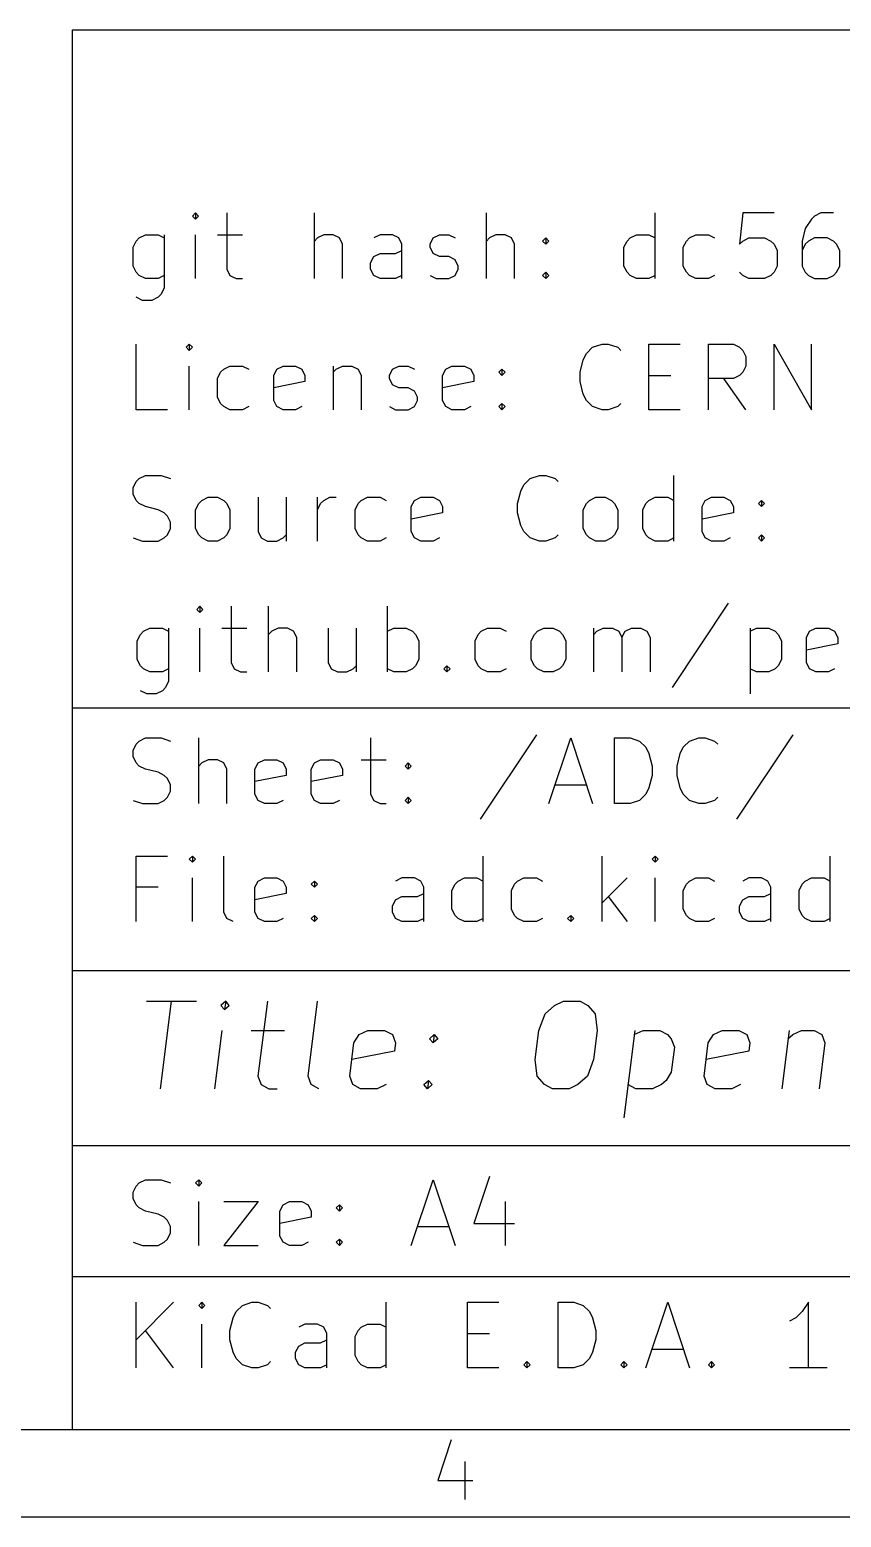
# Model space of a CAD drawing. Header units: millimetres. Extents: x 10 to 287, y -200 to -10.
# Drawn here: x 176.03 to 194.56, y -200.01 to -166.01 of the extents above; entities that cross this region are included whole.
import ezdxf

# ---------------------------------------------------------------- set-up
doc = ezdxf.new("R2010")
doc.units = ezdxf.units.MM
doc.layers.add('RED', color=14, linetype='CONTINUOUS')

msp = doc.modelspace()

# ---------------------------------------------------------------- linework, layer by layer
at = {"layer": 'RED', "linetype": 'CONTINUOUS'}
for p, q in [((177.0022, -166.0072), (285.0022, -166.0072)), ((177.0022, -198.0072), (177.0022, -166.0072)), ((179.815, -170.1933), (179.7436, -170.2647)), ((179.7436, -170.2647), (179.815, -170.3361)), ((179.8864, -170.2647), (179.815, -170.1933)), ((179.815, -170.1933), (179.815, -170.3361)), ((179.815, -170.3361), (179.8864, -170.2647)), ((180.5293, -170.1933), (180.5293, -171.479)), ((182.5293, -171.6933), (182.5293, -170.1933)), ((186.4578, -171.6933), (186.4578, -170.1933)), ((190.315, -171.6933), (190.315, -170.1933)), ((192.3149, -170.1933), (192.2435, -170.9076)), ((193.0292, -170.1933), (192.3149, -170.1933)), ((193.8864, -170.3361), (193.7435, -170.5504)), ((193.9578, -170.2647), (193.8864, -170.3361)), ((194.1006, -170.1933), (193.9578, -170.2647)), ((194.3864, -170.1933), (194.1006, -170.1933)), ((193.7435, -170.5504), (193.6721, -170.8361)), ((178.3865, -170.979), (178.4579, -170.8361)), ((178.3865, -171.4076), (178.3865, -170.979)), ((178.4579, -170.8361), (178.5293, -170.7647)), ((178.5293, -170.7647), (178.6722, -170.6933)), ((178.6722, -170.6933), (178.9579, -170.6933)), ((178.9579, -170.6933), (179.1008, -170.7647)), ((179.1008, -170.6933), (179.1008, -171.9076)), ((179.815, -171.6933), (179.815, -170.6933)), ((180.315, -170.6933), (180.8864, -170.6933)), ((182.6007, -170.7647), (182.5293, -170.8361)), ((182.7436, -170.6933), (182.6007, -170.7647)), ((182.9579, -170.6933), (182.7436, -170.6933)), ((183.1007, -170.7647), (182.9579, -170.6933)), ((183.1722, -170.9076), (183.1007, -170.7647)), ((183.1722, -171.6933), (183.1722, -170.9076)), ((184.0293, -170.6933), (183.8864, -170.7647)), ((184.315, -170.6933), (184.0293, -170.6933)), ((184.4578, -170.7647), (184.315, -170.6933)), ((184.5293, -170.9076), (184.4578, -170.7647)), ((184.5293, -171.6933), (184.5293, -170.9076)), ((185.1721, -170.9076), (185.2435, -170.7647)), ((185.1721, -170.979), (185.1721, -170.9076)), ((185.2435, -171.1219), (185.1721, -170.979)), ((185.2435, -170.7647), (185.3864, -170.6933)), ((185.3864, -170.6933), (185.6006, -170.6933)), ((185.6006, -170.6933), (185.7435, -170.7647)), ((186.5292, -170.7647), (186.4578, -170.8361)), ((186.6721, -170.6933), (186.5292, -170.7647)), ((186.8864, -170.6933), (186.6721, -170.6933)), ((187.0292, -170.7647), (186.8864, -170.6933)), ((187.1007, -170.9076), (187.0292, -170.7647)), ((187.1007, -171.6933), (187.1007, -170.9076)), ((187.7435, -170.8361), (187.8149, -170.7647)), ((187.8149, -170.9076), (187.7435, -170.8361)), ((187.8149, -170.7647), (187.8863, -170.8361)), ((187.8149, -170.7647), (187.8149, -170.9076)), ((187.8863, -170.8361), (187.8149, -170.9076)), ((189.6007, -170.979), (189.6721, -170.8361)), ((189.6007, -171.4076), (189.6007, -170.979)), ((189.6721, -170.8361), (189.7435, -170.7647)), ((189.7435, -170.7647), (189.8864, -170.6933)), ((189.8864, -170.6933), (190.1721, -170.6933)), ((190.1721, -170.6933), (190.315, -170.7647)), ((190.9578, -170.979), (191.0292, -170.8361)), ((190.9578, -171.4076), (190.9578, -170.979)), ((191.0292, -170.8361), (191.1006, -170.7647)), ((191.1006, -170.7647), (191.2435, -170.6933)), ((191.2435, -170.6933), (191.5292, -170.6933)), ((191.5292, -170.6933), (191.6721, -170.7647)), ((192.2435, -170.9076), (192.3149, -170.8361)), ((192.3149, -170.8361), (192.4578, -170.7647)), ((192.4578, -170.7647), (192.8149, -170.7647)), ((192.8149, -170.7647), (192.9578, -170.8361)), ((192.9578, -170.8361), (193.0292, -170.9076)), ((193.0292, -170.9076), (193.1006, -171.0504)), ((193.6721, -170.8361), (193.6721, -171.4076)), ((193.7435, -170.9076), (193.6721, -171.0504)), ((193.8149, -170.8361), (193.7435, -170.9076)), ((193.9578, -170.7647), (193.8149, -170.8361)), ((194.2435, -170.7647), (193.9578, -170.7647)), ((194.3864, -170.8361), (194.2435, -170.7647)), ((194.4578, -170.9076), (194.3864, -170.8361)), ((194.5292, -171.0504), (194.4578, -170.9076)), ((183.815, -171.3361), (183.8864, -171.1933)), ((183.815, -171.479), (183.815, -171.3361)), ((183.8864, -171.1933), (184.0293, -171.1219)), ((184.0293, -171.1219), (184.3864, -171.1219)), ((184.3864, -171.1219), (184.5293, -171.0504)), ((185.3864, -171.1933), (185.2435, -171.1219)), ((185.6006, -171.1933), (185.3864, -171.1933)), ((185.7435, -171.2647), (185.6006, -171.1933)), ((185.8149, -171.4076), (185.7435, -171.2647)), ((193.1006, -171.0504), (193.1006, -171.4076)), ((194.5292, -171.4076), (194.5292, -171.0504)), ((178.4579, -171.5504), (178.3865, -171.4076)), ((178.5293, -171.6219), (178.4579, -171.5504)), ((178.6722, -171.6933), (178.5293, -171.6219)), ((178.9579, -171.6933), (178.6722, -171.6933)), ((179.1008, -171.6219), (178.9579, -171.6933)), ((180.5293, -171.479), (180.6007, -171.6219)), ((180.6007, -171.6219), (180.7436, -171.6933)), ((180.7436, -171.6933), (180.8864, -171.6933)), ((183.8864, -171.6219), (183.815, -171.479)), ((184.0293, -171.6933), (183.8864, -171.6219)), ((184.3864, -171.6933), (184.0293, -171.6933)), ((184.5293, -171.6219), (184.3864, -171.6933)), ((185.1721, -171.6219), (185.3149, -171.6933)), ((185.3149, -171.6933), (185.6006, -171.6933)), ((185.6006, -171.6933), (185.7435, -171.6219)), ((185.7435, -171.6219), (185.8149, -171.479)), ((185.8149, -171.479), (185.8149, -171.4076)), ((187.7435, -171.6219), (187.8149, -171.5504)), ((187.8149, -171.6933), (187.7435, -171.6219)), ((187.8149, -171.5504), (187.8863, -171.6219)), ((187.8149, -171.5504), (187.8149, -171.6933)), ((187.8863, -171.6219), (187.8149, -171.6933)), ((189.6721, -171.5504), (189.6007, -171.4076)), ((189.7435, -171.6219), (189.6721, -171.5504)), ((189.8864, -171.6933), (189.7435, -171.6219)), ((190.1721, -171.6933), (189.8864, -171.6933)), ((190.315, -171.6219), (190.1721, -171.6933)), ((191.0292, -171.5504), (190.9578, -171.4076)), ((191.1006, -171.6219), (191.0292, -171.5504)), ((191.2435, -171.6933), (191.1006, -171.6219)), ((191.5292, -171.6933), (191.2435, -171.6933)), ((191.6721, -171.6219), (191.5292, -171.6933)), ((192.3149, -171.6219), (192.2435, -171.5504)), ((192.4578, -171.6933), (192.3149, -171.6219)), ((192.8149, -171.6933), (192.4578, -171.6933)), ((192.9578, -171.6219), (192.8149, -171.6933)), ((193.0292, -171.5504), (192.9578, -171.6219)), ((193.1006, -171.4076), (193.0292, -171.5504)), ((193.6721, -171.4076), (193.7435, -171.5504)), ((193.7435, -171.5504), (193.8149, -171.6219)), ((193.8149, -171.6219), (193.9578, -171.6933)), ((193.9578, -171.6933), (194.2435, -171.6933)), ((194.2435, -171.6933), (194.3864, -171.6219)), ((194.3864, -171.6219), (194.4578, -171.5504)), ((194.4578, -171.5504), (194.5292, -171.4076)), ((179.1008, -171.9076), (179.0293, -172.0504)), ((178.6008, -172.1933), (178.4579, -172.1219)), ((178.815, -172.1933), (178.6008, -172.1933)), ((178.9579, -172.1219), (178.815, -172.1933)), ((179.0293, -172.0504), (178.9579, -172.1219)), ((178.4579, -174.6933), (178.4579, -173.1933)), ((179.6722, -173.1933), (179.6008, -173.2647)), ((179.6008, -173.2647), (179.6722, -173.3361)), ((179.7436, -173.2647), (179.6722, -173.1933)), ((179.6722, -173.1933), (179.6722, -173.3361)), ((179.6722, -173.3361), (179.7436, -173.2647)), ((188.7436, -173.4076), (188.8865, -173.2647)), ((188.8865, -173.2647), (189.1008, -173.1933)), ((189.1008, -173.1933), (189.2436, -173.1933)), ((189.2436, -173.1933), (189.4579, -173.2647)), ((189.4579, -173.2647), (189.5293, -173.3361)), ((190.1722, -174.6933), (190.1722, -173.1933)), ((190.1722, -173.1933), (190.8865, -173.1933)), ((191.5293, -174.6933), (191.5293, -173.1933)), ((191.5293, -173.1933), (192.1007, -173.1933)), ((192.1007, -173.1933), (192.2436, -173.2647)), ((192.2436, -173.2647), (192.315, -173.3361)), ((192.315, -173.3361), (192.3864, -173.479)), ((193.0293, -174.6933), (193.0293, -173.1933)), ((193.0293, -173.1933), (193.8864, -174.6933)), ((193.8864, -174.6933), (193.8864, -173.1933)), ((179.6722, -174.6933), (179.6722, -173.6933)), ((180.4579, -173.7647), (180.6008, -173.6933)), ((180.6008, -173.6933), (180.8865, -173.6933)), ((180.8865, -173.6933), (181.0294, -173.7647)), ((181.6722, -173.7647), (181.8151, -173.6933)), ((181.8151, -173.6933), (182.1008, -173.6933)), ((182.1008, -173.6933), (182.2436, -173.7647)), ((182.9579, -173.6933), (182.9579, -174.6933)), ((183.0293, -173.7647), (183.1722, -173.6933)), ((183.1722, -173.6933), (183.3865, -173.6933)), ((183.3865, -173.6933), (183.5293, -173.7647)), ((184.315, -173.7647), (184.4579, -173.6933)), ((184.4579, -173.6933), (184.6721, -173.6933)), ((184.6721, -173.6933), (184.815, -173.7647)), ((185.5293, -173.7647), (185.6722, -173.6933)), ((185.6722, -173.6933), (185.9579, -173.6933)), ((185.9579, -173.6933), (186.1007, -173.7647)), ((188.6008, -173.8361), (188.6722, -173.5504)), ((188.6722, -173.5504), (188.7436, -173.4076)), ((192.3864, -173.6933), (192.315, -173.8361)), ((192.3864, -173.479), (192.3864, -173.6933)), ((180.3151, -173.979), (180.3865, -173.8361)), ((180.3151, -174.4076), (180.3151, -173.979)), ((180.3865, -173.8361), (180.4579, -173.7647)), ((181.6008, -173.9076), (181.6722, -173.7647)), ((181.6008, -174.479), (181.6008, -173.9076)), ((182.3151, -174.0504), (181.6008, -174.1933)), ((182.2436, -173.7647), (182.3151, -173.9076)), ((182.3151, -173.9076), (182.3151, -174.0504)), ((182.9579, -173.8361), (183.0293, -173.7647)), ((183.5293, -173.7647), (183.6008, -173.9076)), ((183.6008, -173.9076), (183.6008, -174.6933)), ((184.2436, -173.9076), (184.315, -173.7647)), ((184.2436, -173.979), (184.2436, -173.9076)), ((184.315, -174.1219), (184.2436, -173.979)), ((185.4579, -173.9076), (185.5293, -173.7647)), ((185.4579, -174.479), (185.4579, -173.9076)), ((186.1722, -174.0504), (185.4579, -174.1933)), ((186.1007, -173.7647), (186.1722, -173.9076)), ((186.1722, -173.9076), (186.1722, -174.0504)), ((186.7436, -173.8361), (186.815, -173.7647)), ((186.815, -173.9076), (186.7436, -173.8361)), ((186.815, -173.7647), (186.8864, -173.8361)), ((186.815, -173.7647), (186.815, -173.9076)), ((186.8864, -173.8361), (186.815, -173.9076)), ((188.6008, -174.0504), (188.6008, -173.8361)), ((188.6722, -174.3361), (188.6008, -174.0504)), ((190.1722, -173.9076), (190.6722, -173.9076)), ((192.1007, -173.979), (191.5293, -173.979)), ((192.3864, -174.6933), (191.8864, -173.979)), ((192.2436, -173.9076), (192.1007, -173.979)), ((192.315, -173.8361), (192.2436, -173.9076)), ((180.3865, -174.5504), (180.3151, -174.4076)), ((184.4579, -174.1933), (184.315, -174.1219)), ((184.6721, -174.1933), (184.4579, -174.1933)), ((184.815, -174.2647), (184.6721, -174.1933)), ((184.8864, -174.4076), (184.815, -174.2647)), ((184.8864, -174.479), (184.8864, -174.4076)), ((188.7436, -174.479), (188.6722, -174.3361)), ((179.1722, -174.6933), (178.4579, -174.6933)), ((180.4579, -174.6219), (180.3865, -174.5504)), ((180.6008, -174.6933), (180.4579, -174.6219)), ((180.8865, -174.6933), (180.6008, -174.6933)), ((181.0294, -174.6219), (180.8865, -174.6933)), ((181.6722, -174.6219), (181.6008, -174.479)), ((181.8151, -174.6933), (181.6722, -174.6219)), ((182.1008, -174.6933), (181.8151, -174.6933)), ((182.2436, -174.6219), (182.1008, -174.6933)), ((184.2436, -174.6219), (184.3864, -174.6933)), ((184.3864, -174.6933), (184.6721, -174.6933)), ((184.6721, -174.6933), (184.815, -174.6219)), ((184.815, -174.6219), (184.8864, -174.479)), ((185.5293, -174.6219), (185.4579, -174.479)), ((185.6722, -174.6933), (185.5293, -174.6219)), ((185.9579, -174.6933), (185.6722, -174.6933)), ((186.1007, -174.6219), (185.9579, -174.6933)), ((186.7436, -174.6219), (186.815, -174.5504)), ((186.815, -174.6933), (186.7436, -174.6219)), ((186.815, -174.5504), (186.8864, -174.6219)), ((186.815, -174.5504), (186.815, -174.6933)), ((186.8864, -174.6219), (186.815, -174.6933)), ((188.8865, -174.6219), (188.7436, -174.479)), ((189.1008, -174.6933), (188.8865, -174.6219)), ((189.2436, -174.6933), (189.1008, -174.6933)), ((189.4579, -174.6219), (189.2436, -174.6933)), ((189.5293, -174.5504), (189.4579, -174.6219)), ((190.8865, -174.6933), (190.1722, -174.6933)), ((178.3865, -176.479), (178.4579, -176.3361)), ((178.4579, -176.3361), (178.5293, -176.2647)), ((178.5293, -176.2647), (178.6722, -176.1933)), ((178.6722, -176.1933), (179.0293, -176.1933)), ((179.0293, -176.1933), (179.2436, -176.2647)), ((187.2436, -176.5504), (187.315, -176.4076)), ((187.315, -176.4076), (187.4579, -176.2647)), ((187.4579, -176.2647), (187.6722, -176.1933)), ((187.6722, -176.1933), (187.815, -176.1933)), ((187.815, -176.1933), (188.0293, -176.2647)), ((188.0293, -176.2647), (188.1007, -176.3361)), ((190.7436, -177.6933), (190.7436, -176.1933)), ((178.3865, -176.6219), (178.3865, -176.479)), ((178.4579, -176.7647), (178.3865, -176.6219)), ((178.5293, -176.8361), (178.4579, -176.7647)), ((179.8865, -176.8361), (179.9579, -176.7647)), ((179.9579, -176.7647), (180.1008, -176.6933)), ((180.1008, -176.6933), (180.3151, -176.6933)), ((180.3151, -176.6933), (180.4579, -176.7647)), ((180.4579, -176.7647), (180.5294, -176.8361)), ((181.2436, -176.6933), (181.2436, -177.479)), ((181.8865, -176.6933), (181.8865, -177.6933)), ((182.6007, -177.6933), (182.6007, -176.6933)), ((182.6721, -176.8361), (182.7436, -176.7647)), ((182.7436, -176.7647), (182.8864, -176.6933)), ((182.8864, -176.6933), (183.0293, -176.6933)), ((183.5293, -176.8361), (183.6007, -176.7647)), ((183.6007, -176.7647), (183.7436, -176.6933)), ((183.7436, -176.6933), (184.0293, -176.6933)), ((184.0293, -176.6933), (184.1722, -176.7647)), ((184.7436, -176.9076), (184.815, -176.7647)), ((184.815, -176.7647), (184.9579, -176.6933)), ((184.9579, -176.6933), (185.2436, -176.6933)), ((185.2436, -176.6933), (185.3864, -176.7647)), ((185.3864, -176.7647), (185.4579, -176.9076)), ((187.1722, -176.8361), (187.2436, -176.5504)), ((188.7436, -176.8361), (188.815, -176.7647)), ((188.815, -176.7647), (188.9579, -176.6933)), ((188.9579, -176.6933), (189.1722, -176.6933)), ((189.1722, -176.6933), (189.315, -176.7647)), ((189.315, -176.7647), (189.3865, -176.8361)), ((190.1007, -176.8361), (190.1721, -176.7647)), ((190.1721, -176.7647), (190.315, -176.6933)), ((190.315, -176.6933), (190.6007, -176.6933)), ((190.6007, -176.6933), (190.7436, -176.7647)), ((191.3864, -176.9076), (191.4578, -176.7647)), ((191.4578, -176.7647), (191.6007, -176.6933)), ((191.6007, -176.6933), (191.8864, -176.6933)), ((191.8864, -176.6933), (192.0292, -176.7647)), ((192.0292, -176.7647), (192.1007, -176.9076)), ((192.6721, -176.8361), (192.7435, -176.7647)), ((192.7435, -176.7647), (192.8149, -176.8361)), ((192.7435, -176.7647), (192.7435, -176.9076)), ((178.6722, -176.9076), (178.5293, -176.8361)), ((178.9579, -176.979), (178.6722, -176.9076)), ((179.1008, -177.0504), (178.9579, -176.979)), ((179.1722, -177.1219), (179.1008, -177.0504)), ((179.2436, -177.2647), (179.1722, -177.1219)), ((179.8151, -176.979), (179.8865, -176.8361)), ((179.8151, -177.4076), (179.8151, -176.979)), ((180.5294, -176.8361), (180.6008, -176.979)), ((180.6008, -176.979), (180.6008, -177.4076)), ((182.6007, -176.979), (182.6721, -176.8361)), ((183.4579, -176.979), (183.5293, -176.8361)), ((183.4579, -177.4076), (183.4579, -176.979)), ((184.7436, -177.479), (184.7436, -176.9076)), ((185.4579, -177.0504), (184.7436, -177.1933)), ((185.4579, -176.9076), (185.4579, -177.0504)), ((187.1722, -177.0504), (187.1722, -176.8361)), ((187.2436, -177.3361), (187.1722, -177.0504)), ((188.6722, -176.979), (188.7436, -176.8361)), ((188.6722, -177.4076), (188.6722, -176.979)), ((189.3865, -176.8361), (189.4579, -176.979)), ((189.4579, -176.979), (189.4579, -177.4076)), ((190.0293, -176.979), (190.1007, -176.8361)), ((190.0293, -177.4076), (190.0293, -176.979)), ((191.3864, -177.479), (191.3864, -176.9076)), ((192.1007, -177.0504), (191.3864, -177.1933)), ((192.1007, -176.9076), (192.1007, -177.0504)), ((192.7435, -176.9076), (192.6721, -176.8361)), ((192.8149, -176.8361), (192.7435, -176.9076)), ((179.1722, -177.5504), (179.2436, -177.4076)), ((179.2436, -177.4076), (179.2436, -177.2647)), ((179.8865, -177.5504), (179.8151, -177.4076)), ((180.6008, -177.4076), (180.5294, -177.5504)), ((181.2436, -177.479), (181.315, -177.6219)), ((183.5293, -177.5504), (183.4579, -177.4076)), ((184.815, -177.6219), (184.7436, -177.479)), ((187.315, -177.479), (187.2436, -177.3361)), ((187.4579, -177.6219), (187.315, -177.479)), ((188.7436, -177.5504), (188.6722, -177.4076)), ((189.4579, -177.4076), (189.3865, -177.5504)), ((190.1007, -177.5504), (190.0293, -177.4076)), ((191.4578, -177.6219), (191.3864, -177.479)), ((178.3865, -177.6219), (178.6008, -177.6933)), ((178.6008, -177.6933), (178.9579, -177.6933)), ((178.9579, -177.6933), (179.1008, -177.6219)), ((179.1008, -177.6219), (179.1722, -177.5504)), ((179.9579, -177.6219), (179.8865, -177.5504)), ((180.1008, -177.6933), (179.9579, -177.6219)), ((180.3151, -177.6933), (180.1008, -177.6933)), ((180.4579, -177.6219), (180.3151, -177.6933)), ((180.5294, -177.5504), (180.4579, -177.6219)), ((181.315, -177.6219), (181.4579, -177.6933)), ((181.4579, -177.6933), (181.6722, -177.6933)), ((181.6722, -177.6933), (181.815, -177.6219)), ((181.815, -177.6219), (181.8865, -177.5504)), ((183.6007, -177.6219), (183.5293, -177.5504)), ((183.7436, -177.6933), (183.6007, -177.6219)), ((184.0293, -177.6933), (183.7436, -177.6933)), ((184.1722, -177.6219), (184.0293, -177.6933)), ((184.9579, -177.6933), (184.815, -177.6219)), ((185.2436, -177.6933), (184.9579, -177.6933)), ((185.3864, -177.6219), (185.2436, -177.6933)), ((187.6722, -177.6933), (187.4579, -177.6219)), ((187.815, -177.6933), (187.6722, -177.6933)), ((188.0293, -177.6219), (187.815, -177.6933)), ((188.1007, -177.5504), (188.0293, -177.6219)), ((188.815, -177.6219), (188.7436, -177.5504)), ((188.9579, -177.6933), (188.815, -177.6219)), ((189.1722, -177.6933), (188.9579, -177.6933)), ((189.315, -177.6219), (189.1722, -177.6933)), ((189.3865, -177.5504), (189.315, -177.6219)), ((190.1721, -177.6219), (190.1007, -177.5504)), ((190.315, -177.6933), (190.1721, -177.6219)), ((190.6007, -177.6933), (190.315, -177.6933)), ((190.7436, -177.6219), (190.6007, -177.6933)), ((191.6007, -177.6933), (191.4578, -177.6219)), ((191.8864, -177.6933), (191.6007, -177.6933)), ((192.0292, -177.6219), (191.8864, -177.6933)), ((192.6721, -177.6219), (192.7435, -177.5504)), ((192.7435, -177.6933), (192.6721, -177.6219)), ((192.7435, -177.5504), (192.8149, -177.6219)), ((192.7435, -177.5504), (192.7435, -177.6933)), ((192.8149, -177.6219), (192.7435, -177.6933)), ((191.9849, -179.1141), (190.6992, -181.0426)), ((179.9137, -179.1855), (179.8423, -179.2569)), ((179.8423, -179.2569), (179.9137, -179.3283)), ((179.9851, -179.2569), (179.9137, -179.1855)), ((179.9137, -179.1855), (179.9137, -179.3283)), ((179.9137, -179.3283), (179.9851, -179.2569)), ((180.628, -179.1855), (180.628, -180.4712)), ((181.4851, -180.6855), (181.4851, -179.1855)), ((184.1993, -180.6855), (184.1993, -179.1855)), ((178.4852, -179.9712), (178.5566, -179.8283)), ((178.5566, -179.8283), (178.628, -179.7569)), ((178.628, -179.7569), (178.7709, -179.6855)), ((178.7709, -179.6855), (179.0566, -179.6855)), ((179.0566, -179.6855), (179.1995, -179.7569)), ((179.1995, -179.6855), (179.1995, -180.8998)), ((179.9137, -180.6855), (179.9137, -179.6855)), ((180.4137, -179.6855), (180.9851, -179.6855)), ((181.5565, -179.7569), (181.4851, -179.8283)), ((181.6994, -179.6855), (181.5565, -179.7569)), ((181.9137, -179.6855), (181.6994, -179.6855)), ((182.0565, -179.7569), (181.9137, -179.6855)), ((182.128, -179.8998), (182.0565, -179.7569)), ((182.8422, -179.6855), (182.8422, -180.4712)), ((183.4851, -179.6855), (183.4851, -180.6855)), ((184.1993, -179.7569), (184.3422, -179.6855)), ((184.3422, -179.6855), (184.6279, -179.6855)), ((184.6279, -179.6855), (184.7707, -179.7569)), ((184.7707, -179.7569), (184.8422, -179.8283)), ((184.8422, -179.8283), (184.9136, -179.9712)), ((186.1993, -179.9712), (186.2707, -179.8283)), ((186.2707, -179.8283), (186.3421, -179.7569)), ((186.3421, -179.7569), (186.485, -179.6855)), ((186.485, -179.6855), (186.7707, -179.6855)), ((186.7707, -179.6855), (186.9136, -179.7569)), ((187.485, -179.9712), (187.5564, -179.8283)), ((187.5564, -179.8283), (187.6278, -179.7569)), ((187.6278, -179.7569), (187.7707, -179.6855)), ((187.7707, -179.6855), (187.985, -179.6855)), ((187.985, -179.6855), (188.1278, -179.7569)), ((188.1278, -179.7569), (188.1993, -179.8283)), ((188.1993, -179.8283), (188.2707, -179.9712)), ((188.9135, -180.6855), (188.9135, -179.6855)), ((188.9135, -179.8283), (188.9849, -179.7569)), ((188.9849, -179.7569), (189.1278, -179.6855)), ((189.1278, -179.6855), (189.3421, -179.6855)), ((189.3421, -179.6855), (189.4849, -179.7569)), ((189.4849, -179.7569), (189.5564, -179.8998)), ((189.5564, -179.8998), (189.6278, -179.7569)), ((189.6278, -179.7569), (189.7706, -179.6855)), ((189.7706, -179.6855), (189.9849, -179.6855)), ((189.9849, -179.6855), (190.1278, -179.7569)), ((190.1278, -179.7569), (190.1992, -179.8998)), ((192.4849, -179.6855), (192.4849, -181.1855)), ((192.4849, -179.7569), (192.6278, -179.6855)), ((192.6278, -179.6855), (192.9135, -179.6855)), ((192.9135, -179.6855), (193.0563, -179.7569)), ((193.0563, -179.7569), (193.1278, -179.8283)), ((193.1278, -179.8283), (193.1992, -179.9712)), ((193.7706, -179.8998), (193.842, -179.7569)), ((193.842, -179.7569), (193.9849, -179.6855)), ((193.9849, -179.6855), (194.2706, -179.6855)), ((194.2706, -179.6855), (194.4134, -179.7569)), ((194.4134, -179.7569), (194.4849, -179.8998)), ((178.4852, -180.3998), (178.4852, -179.9712)), ((182.128, -180.6855), (182.128, -179.8998)), ((184.9136, -179.9712), (184.9136, -180.3998)), ((186.1993, -180.3998), (186.1993, -179.9712)), ((187.485, -180.3998), (187.485, -179.9712)), ((188.2707, -179.9712), (188.2707, -180.3998)), ((189.5564, -179.8998), (189.5564, -180.6855)), ((190.1992, -179.8998), (190.1992, -180.6855)), ((193.1992, -179.9712), (193.1992, -180.3998)), ((193.7706, -180.4712), (193.7706, -179.8998)), ((194.4849, -180.0426), (193.7706, -180.1855)), ((194.4849, -179.8998), (194.4849, -180.0426)), ((178.5566, -180.5426), (178.4852, -180.3998)), ((180.628, -180.4712), (180.6994, -180.6141)), ((182.8422, -180.4712), (182.9136, -180.6141)), ((184.9136, -180.3998), (184.8422, -180.5426)), ((186.2707, -180.5426), (186.1993, -180.3998)), ((187.5564, -180.5426), (187.485, -180.3998)), ((188.2707, -180.3998), (188.1993, -180.5426)), ((193.1992, -180.3998), (193.1278, -180.5426)), ((193.842, -180.6141), (193.7706, -180.4712)), ((178.628, -180.6141), (178.5566, -180.5426)), ((178.7709, -180.6855), (178.628, -180.6141)), ((179.0566, -180.6855), (178.7709, -180.6855)), ((179.1995, -180.6141), (179.0566, -180.6855)), ((180.6994, -180.6141), (180.8423, -180.6855)), ((180.8423, -180.6855), (180.9851, -180.6855)), ((182.9136, -180.6141), (183.0565, -180.6855)), ((183.0565, -180.6855), (183.2708, -180.6855)), ((183.2708, -180.6855), (183.4136, -180.6141)), ((183.4136, -180.6141), (183.4851, -180.5426)), ((184.3422, -180.6855), (184.1993, -180.6141)), ((184.6279, -180.6855), (184.3422, -180.6855)), ((184.7707, -180.6141), (184.6279, -180.6855)), ((184.8422, -180.5426), (184.7707, -180.6141)), ((185.485, -180.6141), (185.5564, -180.5426)), ((185.5564, -180.6855), (185.485, -180.6141)), ((185.5564, -180.5426), (185.6278, -180.6141)), ((185.5564, -180.5426), (185.5564, -180.6855)), ((185.6278, -180.6141), (185.5564, -180.6855)), ((186.3421, -180.6141), (186.2707, -180.5426)), ((186.485, -180.6855), (186.3421, -180.6141)), ((186.7707, -180.6855), (186.485, -180.6855)), ((186.9136, -180.6141), (186.7707, -180.6855)), ((187.6278, -180.6141), (187.5564, -180.5426)), ((187.7707, -180.6855), (187.6278, -180.6141)), ((187.985, -180.6855), (187.7707, -180.6855)), ((188.1278, -180.6141), (187.985, -180.6855)), ((188.1993, -180.5426), (188.1278, -180.6141)), ((192.6278, -180.6855), (192.4849, -180.6141)), ((192.9135, -180.6855), (192.6278, -180.6855)), ((193.0563, -180.6141), (192.9135, -180.6855)), ((193.1278, -180.5426), (193.0563, -180.6141)), ((193.9849, -180.6855), (193.842, -180.6141)), ((194.2706, -180.6855), (193.9849, -180.6855)), ((194.4134, -180.6141), (194.2706, -180.6855)), ((178.6995, -181.1855), (178.5566, -181.1141)), ((178.9137, -181.1855), (178.6995, -181.1855)), ((179.0566, -181.1141), (178.9137, -181.1855)), ((179.128, -181.0426), (179.0566, -181.1141)), ((179.1995, -180.8998), (179.128, -181.0426)), ((177.0022, -181.5072), (285.0022, -181.5072)), ((178.5293, -182.2647), (178.6722, -182.1933)), ((178.6722, -182.1933), (179.0293, -182.1933)), ((179.0293, -182.1933), (179.2436, -182.2647)), ((179.8865, -183.6933), (179.8865, -182.1933)), ((183.815, -182.1933), (183.815, -183.479)), ((187.6007, -182.1219), (186.315, -184.0504)), ((187.8864, -183.6933), (188.3864, -182.1933)), ((188.3864, -182.1933), (188.8864, -183.6933)), ((189.3864, -183.6933), (189.3864, -182.1933)), ((189.3864, -182.1933), (189.7435, -182.1933)), ((189.7435, -182.1933), (189.9578, -182.2647)), ((191.1007, -182.2647), (191.315, -182.1933)), ((191.315, -182.1933), (191.4578, -182.1933)), ((191.4578, -182.1933), (191.6721, -182.2647)), ((193.4578, -182.1219), (192.1721, -184.0504)), ((178.3865, -182.479), (178.4579, -182.3361)), ((178.3865, -182.6219), (178.3865, -182.479)), ((178.4579, -182.3361), (178.5293, -182.2647)), ((189.9578, -182.2647), (190.1007, -182.4076)), ((190.1007, -182.4076), (190.1721, -182.5504)), ((190.1721, -182.5504), (190.2435, -182.8361)), ((190.815, -182.8361), (190.8864, -182.5504)), ((190.8864, -182.5504), (190.9578, -182.4076)), ((190.9578, -182.4076), (191.1007, -182.2647)), ((191.6721, -182.2647), (191.7435, -182.3361)), ((178.4579, -182.7647), (178.3865, -182.6219)), ((178.5293, -182.8361), (178.4579, -182.7647)), ((178.6722, -182.9076), (178.5293, -182.8361)), ((178.9579, -182.979), (178.6722, -182.9076)), ((179.9579, -182.7647), (179.8865, -182.8361)), ((180.1008, -182.6933), (179.9579, -182.7647)), ((180.3151, -182.6933), (180.1008, -182.6933)), ((180.4579, -182.7647), (180.3151, -182.6933)), ((180.5294, -182.9076), (180.4579, -182.7647)), ((180.5294, -183.6933), (180.5294, -182.9076)), ((181.1722, -182.9076), (181.2436, -182.7647)), ((181.1722, -183.479), (181.1722, -182.9076)), ((181.2436, -182.7647), (181.3865, -182.6933)), ((181.3865, -182.6933), (181.6722, -182.6933)), ((181.6722, -182.6933), (181.815, -182.7647)), ((181.815, -182.7647), (181.8865, -182.9076)), ((181.8865, -182.9076), (181.8865, -183.0504)), ((182.4579, -182.9076), (182.5293, -182.7647)), ((182.4579, -183.479), (182.4579, -182.9076)), ((182.5293, -182.7647), (182.6722, -182.6933)), ((182.6722, -182.6933), (182.9579, -182.6933)), ((182.9579, -182.6933), (183.1007, -182.7647)), ((183.1007, -182.7647), (183.1722, -182.9076)), ((183.1722, -182.9076), (183.1722, -183.0504)), ((183.6007, -182.6933), (184.1721, -182.6933)), ((184.6007, -182.8361), (184.6721, -182.7647)), ((184.6721, -182.9076), (184.6007, -182.8361)), ((184.6721, -182.7647), (184.7435, -182.8361)), ((184.6721, -182.7647), (184.6721, -182.9076)), ((184.7435, -182.8361), (184.6721, -182.9076)), ((190.2435, -182.8361), (190.2435, -183.0504)), ((190.815, -183.0504), (190.815, -182.8361)), ((179.1008, -183.0504), (178.9579, -182.979)), ((179.1722, -183.1219), (179.1008, -183.0504)), ((179.2436, -183.2647), (179.1722, -183.1219)), ((181.8865, -183.0504), (181.1722, -183.1933)), ((183.1722, -183.0504), (182.4579, -183.1933)), ((190.2435, -183.0504), (190.1721, -183.3361)), ((190.8864, -183.3361), (190.815, -183.0504)), ((179.1008, -183.6219), (179.1722, -183.5504)), ((179.1722, -183.5504), (179.2436, -183.4076)), ((179.2436, -183.4076), (179.2436, -183.2647)), ((181.2436, -183.6219), (181.1722, -183.479)), ((182.5293, -183.6219), (182.4579, -183.479)), ((183.815, -183.479), (183.8864, -183.6219)), ((184.6007, -183.6219), (184.6721, -183.5504)), ((184.6721, -183.5504), (184.7435, -183.6219)), ((184.6721, -183.5504), (184.6721, -183.6933)), ((188.0293, -183.2647), (188.7436, -183.2647)), ((190.1007, -183.479), (189.9578, -183.6219)), ((190.1721, -183.3361), (190.1007, -183.479)), ((190.9578, -183.479), (190.8864, -183.3361)), ((191.1007, -183.6219), (190.9578, -183.479)), ((191.7435, -183.5504), (191.6721, -183.6219)), ((178.3865, -183.6219), (178.6008, -183.6933)), ((178.6008, -183.6933), (178.9579, -183.6933)), ((178.9579, -183.6933), (179.1008, -183.6219)), ((181.3865, -183.6933), (181.2436, -183.6219)), ((181.6722, -183.6933), (181.3865, -183.6933)), ((181.815, -183.6219), (181.6722, -183.6933)), ((182.6722, -183.6933), (182.5293, -183.6219)), ((182.9579, -183.6933), (182.6722, -183.6933)), ((183.1007, -183.6219), (182.9579, -183.6933)), ((183.8864, -183.6219), (184.0293, -183.6933)), ((184.0293, -183.6933), (184.1721, -183.6933)), ((184.6721, -183.6933), (184.6007, -183.6219)), ((184.7435, -183.6219), (184.6721, -183.6933)), ((189.7435, -183.6933), (189.3864, -183.6933)), ((189.9578, -183.6219), (189.7435, -183.6933)), ((191.315, -183.6933), (191.1007, -183.6219)), ((191.4578, -183.6933), (191.315, -183.6933)), ((191.6721, -183.6219), (191.4578, -183.6933)), ((178.4579, -186.3933), (178.4579, -184.8933)), ((178.4579, -184.8933), (179.1722, -184.8933)), ((179.7436, -184.8933), (179.6722, -184.9647)), ((179.815, -184.9647), (179.7436, -184.8933)), ((179.7436, -184.8933), (179.7436, -185.0361)), ((180.4579, -186.179), (180.4579, -184.8933)), ((186.3865, -186.3933), (186.3865, -184.8933)), ((189.1007, -186.3933), (189.1007, -184.8933)), ((190.315, -184.8933), (190.2436, -184.9647)), ((190.3864, -184.9647), (190.315, -184.8933)), ((190.315, -184.8933), (190.315, -185.0361)), ((194.315, -186.3933), (194.315, -184.8933)), ((179.6722, -184.9647), (179.7436, -185.0361)), ((179.7436, -185.0361), (179.815, -184.9647)), ((190.2436, -184.9647), (190.315, -185.0361)), ((190.315, -185.0361), (190.3864, -184.9647)), ((178.9579, -185.6076), (178.4579, -185.6076)), ((179.7436, -186.3933), (179.7436, -185.3933)), ((181.1722, -185.6076), (181.2436, -185.4647)), ((181.1722, -186.179), (181.1722, -185.6076)), ((181.2436, -185.4647), (181.3865, -185.3933)), ((181.3865, -185.3933), (181.6722, -185.3933)), ((181.6722, -185.3933), (181.815, -185.4647)), ((181.815, -185.4647), (181.8865, -185.6076)), ((181.8865, -185.6076), (181.8865, -185.7504)), ((182.4579, -185.5361), (182.5293, -185.4647)), ((182.5293, -185.6076), (182.4579, -185.5361)), ((182.5293, -185.4647), (182.6007, -185.5361)), ((182.5293, -185.4647), (182.5293, -185.6076)), ((182.6007, -185.5361), (182.5293, -185.6076)), ((184.5294, -185.3933), (184.3865, -185.4647)), ((184.8151, -185.3933), (184.5294, -185.3933)), ((184.9579, -185.4647), (184.8151, -185.3933)), ((185.0294, -185.6076), (184.9579, -185.4647)), ((185.0294, -186.3933), (185.0294, -185.6076)), ((185.6722, -185.679), (185.7436, -185.5361)), ((185.7436, -185.5361), (185.815, -185.4647)), ((185.815, -185.4647), (185.9579, -185.3933)), ((185.9579, -185.3933), (186.2436, -185.3933)), ((186.2436, -185.3933), (186.3865, -185.4647)), ((187.0293, -185.679), (187.1007, -185.5361)), ((187.1007, -185.5361), (187.1721, -185.4647)), ((187.1721, -185.4647), (187.315, -185.3933)), ((187.315, -185.3933), (187.6007, -185.3933)), ((187.6007, -185.3933), (187.7436, -185.4647)), ((189.6721, -185.3933), (189.1007, -185.9647)), ((190.315, -186.3933), (190.315, -185.3933)), ((190.9579, -185.679), (191.0293, -185.5361)), ((191.0293, -185.5361), (191.1007, -185.4647)), ((191.1007, -185.4647), (191.2436, -185.3933)), ((191.2436, -185.3933), (191.5293, -185.3933)), ((191.5293, -185.3933), (191.6722, -185.4647)), ((192.4579, -185.3933), (192.315, -185.4647)), ((192.7436, -185.3933), (192.4579, -185.3933)), ((192.8864, -185.4647), (192.7436, -185.3933)), ((192.9579, -185.6076), (192.8864, -185.4647)), ((192.9579, -186.3933), (192.9579, -185.6076)), ((193.6007, -185.679), (193.6721, -185.5361)), ((193.6721, -185.5361), (193.7435, -185.4647)), ((193.7435, -185.4647), (193.8864, -185.3933)), ((193.8864, -185.3933), (194.1721, -185.3933)), ((194.1721, -185.3933), (194.315, -185.4647)), ((181.8865, -185.7504), (181.1722, -185.8933)), ((184.3151, -186.0361), (184.3865, -185.8933)), ((184.3865, -185.8933), (184.5294, -185.8219)), ((184.5294, -185.8219), (184.8865, -185.8219)), ((184.8865, -185.8219), (185.0294, -185.7504)), ((185.6722, -186.1076), (185.6722, -185.679)), ((187.0293, -186.1076), (187.0293, -185.679)), ((189.2436, -185.8219), (189.6721, -186.3933)), ((190.9579, -186.1076), (190.9579, -185.679)), ((192.2436, -186.0361), (192.315, -185.8933)), ((192.315, -185.8933), (192.4579, -185.8219)), ((192.4579, -185.8219), (192.815, -185.8219)), ((192.815, -185.8219), (192.9579, -185.7504)), ((193.6007, -186.1076), (193.6007, -185.679)), ((180.5293, -186.3219), (180.4579, -186.179)), ((181.2436, -186.3219), (181.1722, -186.179)), ((182.4579, -186.3219), (182.5293, -186.2504)), ((182.5293, -186.2504), (182.6007, -186.3219)), ((182.5293, -186.2504), (182.5293, -186.3933)), ((184.3151, -186.179), (184.3151, -186.0361)), ((184.3865, -186.3219), (184.3151, -186.179)), ((185.7436, -186.2504), (185.6722, -186.1076)), ((185.815, -186.3219), (185.7436, -186.2504)), ((187.1007, -186.2504), (187.0293, -186.1076)), ((187.1721, -186.3219), (187.1007, -186.2504)), ((188.315, -186.3219), (188.3864, -186.2504)), ((188.3864, -186.2504), (188.4578, -186.3219)), ((188.3864, -186.2504), (188.3864, -186.3933)), ((191.0293, -186.2504), (190.9579, -186.1076)), ((191.1007, -186.3219), (191.0293, -186.2504)), ((192.2436, -186.179), (192.2436, -186.0361)), ((192.315, -186.3219), (192.2436, -186.179)), ((193.6721, -186.2504), (193.6007, -186.1076)), ((193.7435, -186.3219), (193.6721, -186.2504)), ((180.6722, -186.3933), (180.5293, -186.3219)), ((181.3865, -186.3933), (181.2436, -186.3219)), ((181.6722, -186.3933), (181.3865, -186.3933)), ((181.815, -186.3219), (181.6722, -186.3933)), ((182.5293, -186.3933), (182.4579, -186.3219)), ((182.6007, -186.3219), (182.5293, -186.3933)), ((184.5294, -186.3933), (184.3865, -186.3219)), ((184.8865, -186.3933), (184.5294, -186.3933)), ((185.0294, -186.3219), (184.8865, -186.3933)), ((185.9579, -186.3933), (185.815, -186.3219)), ((186.2436, -186.3933), (185.9579, -186.3933)), ((186.3865, -186.3219), (186.2436, -186.3933)), ((187.315, -186.3933), (187.1721, -186.3219)), ((187.6007, -186.3933), (187.315, -186.3933)), ((187.7436, -186.3219), (187.6007, -186.3933)), ((188.3864, -186.3933), (188.315, -186.3219)), ((188.4578, -186.3219), (188.3864, -186.3933)), ((191.2436, -186.3933), (191.1007, -186.3219)), ((191.5293, -186.3933), (191.2436, -186.3933)), ((191.6722, -186.3219), (191.5293, -186.3933)), ((192.4579, -186.3933), (192.315, -186.3219)), ((192.815, -186.3933), (192.4579, -186.3933)), ((192.9579, -186.3219), (192.815, -186.3933)), ((193.8864, -186.3933), (193.7435, -186.3219)), ((194.1721, -186.3933), (193.8864, -186.3933)), ((194.315, -186.3219), (194.1721, -186.3933)), ((177.0022, -187.5072), (285.0022, -187.5072)), ((178.6938, -188.2116), (179.8367, -188.2116)), ((179.0153, -190.2116), (179.2653, -188.2116)), ((180.5033, -188.2116), (180.3962, -188.3068)), ((180.3962, -188.3068), (180.4795, -188.4021)), ((180.5033, -188.2116), (180.4795, -188.4021)), ((180.4795, -188.4021), (180.5867, -188.3068)), ((180.5867, -188.3068), (180.5033, -188.2116)), ((181.4557, -188.2116), (181.2415, -189.9259)), ((182.3844, -189.9259), (182.5986, -188.2116)), ((187.801, -188.4973), (188.0153, -188.3068)), ((188.0153, -188.3068), (188.2177, -188.2116)), ((188.2177, -188.2116), (188.5986, -188.2116)), ((188.5986, -188.2116), (188.7772, -188.3068)), ((188.7772, -188.3068), (188.9439, -188.4973)), ((187.6582, -188.8783), (187.801, -188.4973)), ((188.9439, -188.4973), (188.9915, -188.8783)), ((180.2533, -190.2116), (180.42, -188.8783)), ((181.0867, -188.8783), (181.8486, -188.8783)), ((183.432, -189.164), (183.551, -188.9735)), ((183.551, -188.9735), (183.7534, -188.8783)), ((183.7534, -188.8783), (184.1343, -188.8783)), ((184.1343, -188.8783), (184.3129, -188.9735)), ((184.3129, -188.9735), (184.3843, -189.164)), ((185.1582, -189.0687), (185.2653, -188.9735)), ((185.2653, -188.9735), (185.2415, -189.164)), ((185.2653, -188.9735), (185.3486, -189.0687)), ((187.5748, -189.5449), (187.6582, -188.8783)), ((188.9915, -188.8783), (188.9082, -189.5449)), ((189.8486, -188.8783), (189.5986, -190.8783)), ((189.8367, -188.9735), (190.0391, -188.8783)), ((190.0391, -188.8783), (190.42, -188.8783)), ((190.42, -188.8783), (190.5986, -188.9735)), ((190.5986, -188.9735), (190.6819, -189.0687)), ((191.5272, -189.164), (191.6462, -188.9735)), ((191.6462, -188.9735), (191.8486, -188.8783)), ((191.8486, -188.8783), (192.2295, -188.8783)), ((192.2295, -188.8783), (192.4081, -188.9735)), ((192.4081, -188.9735), (192.4795, -189.164)), ((193.3724, -188.8783), (193.2057, -190.2116)), ((193.3486, -189.0687), (193.4557, -188.9735)), ((193.4557, -188.9735), (193.6581, -188.8783)), ((193.6581, -188.8783), (193.9438, -188.8783)), ((193.9438, -188.8783), (194.1224, -188.9735)), ((194.1224, -188.9735), (194.1938, -189.164)), ((183.3367, -189.9259), (183.432, -189.164)), ((184.3605, -189.3544), (183.3843, -189.5449)), ((184.3843, -189.164), (184.3605, -189.3544)), ((185.2415, -189.164), (185.1582, -189.0687)), ((185.3486, -189.0687), (185.2415, -189.164)), ((190.6819, -189.0687), (190.7534, -189.2592)), ((190.7534, -189.2592), (190.6819, -189.8306)), ((191.4319, -189.9259), (191.5272, -189.164)), ((192.4557, -189.3544), (191.4795, -189.5449)), ((192.4795, -189.164), (192.4557, -189.3544)), ((194.1938, -189.164), (194.0629, -190.2116)), ((187.6225, -189.9259), (187.5748, -189.5449)), ((188.9082, -189.5449), (188.7653, -189.9259)), ((181.2415, -189.9259), (181.3129, -190.1164)), ((182.4558, -190.1164), (182.3844, -189.9259)), ((183.4081, -190.1164), (183.3367, -189.9259)), ((185.0272, -190.1164), (185.1343, -190.0211)), ((185.1343, -190.0211), (185.1105, -190.2116)), ((185.1343, -190.0211), (185.2177, -190.1164)), ((187.7891, -190.1164), (187.6225, -189.9259)), ((188.7653, -189.9259), (188.551, -190.1164)), ((190.5629, -190.0211), (190.4557, -190.1164)), ((190.6819, -189.8306), (190.5629, -190.0211)), ((191.5033, -190.1164), (191.4319, -189.9259)), ((181.3129, -190.1164), (181.4915, -190.2116)), ((181.4915, -190.2116), (181.6819, -190.2116)), ((182.6344, -190.2116), (182.4558, -190.1164)), ((183.5867, -190.2116), (183.4081, -190.1164)), ((183.9677, -190.2116), (183.5867, -190.2116)), ((184.17, -190.1164), (183.9677, -190.2116)), ((185.1105, -190.2116), (185.0272, -190.1164)), ((185.2177, -190.1164), (185.1105, -190.2116)), ((187.9677, -190.2116), (187.7891, -190.1164)), ((188.3486, -190.2116), (187.9677, -190.2116)), ((188.551, -190.1164), (188.3486, -190.2116)), ((189.8724, -190.2116), (189.6938, -190.1164)), ((190.2534, -190.2116), (189.8724, -190.2116)), ((190.4557, -190.1164), (190.2534, -190.2116)), ((191.6819, -190.2116), (191.5033, -190.1164)), ((192.0629, -190.2116), (191.6819, -190.2116)), ((192.2652, -190.1164), (192.0629, -190.2116)), ((177.0022, -191.5072), (285.0022, -191.5072)), ((178.3865, -192.579), (178.4579, -192.4361)), ((178.4579, -192.4361), (178.5293, -192.3647)), ((178.5293, -192.3647), (178.6722, -192.2933)), ((178.6722, -192.2933), (179.0293, -192.2933)), ((179.0293, -192.2933), (179.2436, -192.3647)), ((179.8865, -192.2933), (179.8151, -192.3647)), ((179.8151, -192.3647), (179.8865, -192.4361)), ((179.9579, -192.3647), (179.8865, -192.2933)), ((179.8865, -192.2933), (179.8865, -192.4361)), ((179.8865, -192.4361), (179.9579, -192.3647)), ((184.7437, -193.7933), (185.2437, -192.2933)), ((185.2437, -192.2933), (185.7437, -193.7933)), ((186.5294, -192.2219), (186.1723, -193.2933)), ((178.3865, -192.7219), (178.3865, -192.579)), ((178.4579, -192.8647), (178.3865, -192.7219)), ((178.5293, -192.9361), (178.4579, -192.8647)), ((178.6722, -193.0076), (178.5293, -192.9361)), ((178.9579, -193.079), (178.6722, -193.0076)), ((179.1008, -193.1504), (178.9579, -193.079)), ((179.8865, -193.7933), (179.8865, -192.7933)), ((180.4579, -192.7933), (181.2437, -192.7933)), ((181.2437, -192.7933), (180.4579, -193.7933)), ((181.7437, -193.0076), (181.8151, -192.8647)), ((181.7437, -193.579), (181.7437, -193.0076)), ((181.8151, -192.8647), (181.958, -192.7933)), ((181.958, -192.7933), (182.2437, -192.7933)), ((182.2437, -192.7933), (182.3865, -192.8647)), ((182.3865, -192.8647), (182.458, -193.0076)), ((182.458, -193.0076), (182.458, -193.1504)), ((183.0294, -192.9361), (183.1008, -192.8647)), ((183.1008, -193.0076), (183.0294, -192.9361)), ((183.1008, -192.8647), (183.1722, -192.9361)), ((183.1008, -192.8647), (183.1008, -193.0076)), ((183.1722, -192.9361), (183.1008, -193.0076)), ((186.8866, -192.7933), (186.8866, -193.7933)), ((179.1722, -193.2219), (179.1008, -193.1504)), ((179.2436, -193.3647), (179.1722, -193.2219)), ((179.2436, -193.5076), (179.2436, -193.3647)), ((182.458, -193.1504), (181.7437, -193.2933)), ((184.8866, -193.3647), (185.6009, -193.3647)), ((186.1723, -193.2933), (187.1008, -193.2933)), ((178.3865, -193.7219), (178.6008, -193.7933)), ((178.6008, -193.7933), (178.9579, -193.7933)), ((178.9579, -193.7933), (179.1008, -193.7219)), ((179.1008, -193.7219), (179.1722, -193.6504)), ((179.1722, -193.6504), (179.2436, -193.5076)), ((180.4579, -193.7933), (181.2437, -193.7933)), ((181.8151, -193.7219), (181.7437, -193.579)), ((181.958, -193.7933), (181.8151, -193.7219)), ((182.2437, -193.7933), (181.958, -193.7933)), ((182.3865, -193.7219), (182.2437, -193.7933)), ((183.0294, -193.7219), (183.1008, -193.6504)), ((183.1008, -193.7933), (183.0294, -193.7219)), ((183.1008, -193.6504), (183.1722, -193.7219)), ((183.1008, -193.6504), (183.1008, -193.7933)), ((183.1722, -193.7219), (183.1008, -193.7933)), ((177.0022, -194.5072), (285.0022, -194.5072)), ((178.4579, -196.5933), (178.4579, -195.0933)), ((179.315, -195.0933), (178.4579, -195.9504)), ((179.9579, -195.0933), (179.8865, -195.1647)), ((180.0293, -195.1647), (179.9579, -195.0933)), ((179.9579, -195.0933), (179.9579, -195.2361)), ((180.8865, -195.1647), (181.1008, -195.0933)), ((181.1008, -195.0933), (181.2436, -195.0933)), ((181.2436, -195.0933), (181.4579, -195.1647)), ((184.1722, -196.5933), (184.1722, -195.0933)), ((186.0293, -196.5933), (186.0293, -195.0933)), ((186.0293, -195.0933), (186.7436, -195.0933)), ((188.1007, -196.5933), (188.1007, -195.0933)), ((188.1007, -195.0933), (188.4578, -195.0933)), ((188.4578, -195.0933), (188.6721, -195.1647)), ((190.1007, -196.5933), (190.6007, -195.0933)), ((190.6007, -195.0933), (191.1007, -196.5933)), ((193.815, -195.0933), (193.6722, -195.3076)), ((193.815, -196.5933), (193.815, -195.0933)), ((179.8865, -195.1647), (179.9579, -195.2361)), ((179.9579, -195.2361), (180.0293, -195.1647)), ((180.6008, -195.7361), (180.6722, -195.4504)), ((180.6722, -195.4504), (180.7436, -195.3076)), ((180.7436, -195.3076), (180.8865, -195.1647)), ((181.4579, -195.1647), (181.5293, -195.2361)), ((188.6721, -195.1647), (188.815, -195.3076)), ((188.815, -195.3076), (188.8864, -195.4504)), ((188.8864, -195.4504), (188.9578, -195.7361)), ((193.5293, -195.4504), (193.3865, -195.5219)), ((193.6722, -195.3076), (193.5293, -195.4504)), ((179.315, -196.5933), (178.6722, -195.7361)), ((179.9579, -196.5933), (179.9579, -195.5933)), ((180.6008, -195.9504), (180.6008, -195.7361)), ((182.3151, -195.5933), (182.1722, -195.6647)), ((182.6008, -195.5933), (182.3151, -195.5933)), ((182.7436, -195.6647), (182.6008, -195.5933)), ((182.8151, -195.8076), (182.7436, -195.6647)), ((182.8151, -196.5933), (182.8151, -195.8076)), ((183.4579, -195.879), (183.5293, -195.7361)), ((183.5293, -195.7361), (183.6007, -195.6647)), ((183.6007, -195.6647), (183.7436, -195.5933)), ((183.7436, -195.5933), (184.0293, -195.5933)), ((184.0293, -195.5933), (184.1722, -195.6647)), ((186.0293, -195.8076), (186.5293, -195.8076)), ((188.9578, -195.7361), (188.9578, -195.9504)), ((180.6722, -196.2361), (180.6008, -195.9504)), ((182.1008, -196.2361), (182.1722, -196.0933)), ((182.1722, -196.0933), (182.3151, -196.0219)), ((182.3151, -196.0219), (182.6722, -196.0219)), ((182.6722, -196.0219), (182.8151, -195.9504)), ((183.4579, -196.3076), (183.4579, -195.879)), ((188.9578, -195.9504), (188.8864, -196.2361)), ((190.2436, -196.1647), (190.9579, -196.1647)), ((180.7436, -196.379), (180.6722, -196.2361)), ((180.8865, -196.5219), (180.7436, -196.379)), ((181.5293, -196.4504), (181.4579, -196.5219)), ((182.1008, -196.379), (182.1008, -196.2361)), ((182.1722, -196.5219), (182.1008, -196.379)), ((183.5293, -196.4504), (183.4579, -196.3076)), ((183.6007, -196.5219), (183.5293, -196.4504)), ((187.315, -196.5219), (187.3864, -196.4504)), ((187.3864, -196.4504), (187.4578, -196.5219)), ((187.3864, -196.4504), (187.3864, -196.5933)), ((188.815, -196.379), (188.6721, -196.5219)), ((188.8864, -196.2361), (188.815, -196.379)), ((189.5293, -196.5219), (189.6007, -196.4504)), ((189.6007, -196.4504), (189.6721, -196.5219)), ((189.6007, -196.4504), (189.6007, -196.5933)), ((191.5293, -196.5219), (191.6007, -196.4504)), ((191.6007, -196.4504), (191.6721, -196.5219)), ((191.6007, -196.4504), (191.6007, -196.5933)), ((181.1008, -196.5933), (180.8865, -196.5219)), ((181.2436, -196.5933), (181.1008, -196.5933)), ((181.4579, -196.5219), (181.2436, -196.5933)), ((182.3151, -196.5933), (182.1722, -196.5219)), ((182.6722, -196.5933), (182.3151, -196.5933)), ((182.8151, -196.5219), (182.6722, -196.5933)), ((183.7436, -196.5933), (183.6007, -196.5219)), ((184.0293, -196.5933), (183.7436, -196.5933)), ((184.1722, -196.5219), (184.0293, -196.5933)), ((186.7436, -196.5933), (186.0293, -196.5933)), ((187.3864, -196.5933), (187.315, -196.5219)), ((187.4578, -196.5219), (187.3864, -196.5933)), ((188.4578, -196.5933), (188.1007, -196.5933)), ((188.6721, -196.5219), (188.4578, -196.5933)), ((189.6007, -196.5933), (189.5293, -196.5219)), ((189.6721, -196.5219), (189.6007, -196.5933)), ((191.6007, -196.5933), (191.5293, -196.5219)), ((191.6721, -196.5219), (191.6007, -196.5933)), ((194.2436, -196.5933), (193.3865, -196.5933)), ((285.0022, -198.0072), (12, -198.0072)), ((285.0022, -198.0072), (177.0022, -198.0072)), ((185.6557, -198.239), (185.3462, -199.1675)), ((185.9652, -198.7342), (185.9652, -199.6009)), ((185.3462, -199.1675), (186.1509, -199.1675)), ((287.0022, -200.0072), (10, -200.0072))]:
    msp.add_line(p, q, dxfattribs=at)

doc.saveas('drawing.dxf')
